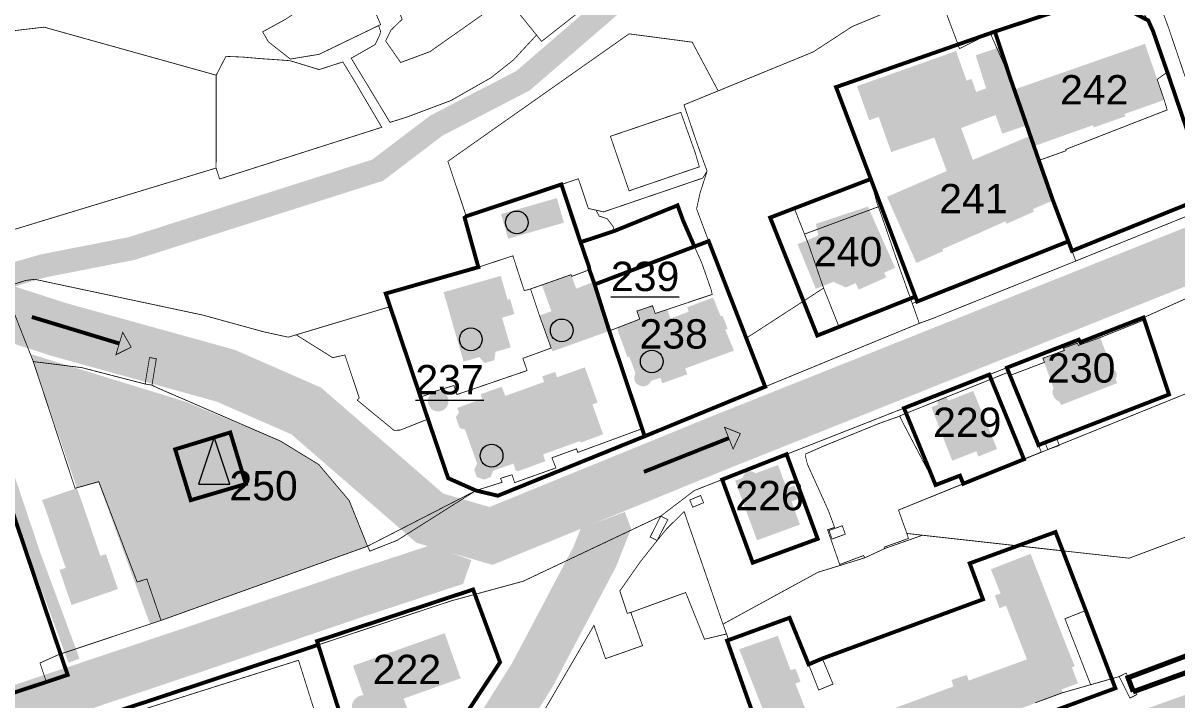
# Model space of a CAD drawing. Header units: millimetres. Extents: x 21689 to 31331, y 37531 to 43751.
# Drawn here: x 27575.8 to 27870.9, y 42368.8 to 42541.9 of the extents above; entities that cross this region are included whole.
import ezdxf

# ---------------------------------------------------------------- set-up
doc = ezdxf.new("R2010")
doc.units = ezdxf.units.MM
doc.linetypes.add('g5_084', pattern=[0.4, 0.2, -0.2])
for name, color, linetype, lineweight, transparency in [('0.1 ОКН', 1, 'Continuous', 9, 0.4), ('00 Дороги', 252, 'Continuous', 9, 0.2), ('24. ценная дореволюц постройка', 192, 'Continuous', 13, 0.4)]:
    doc.layers.add(name, color=color, linetype=linetype, lineweight=lineweight, transparency=transparency)
for name, color, linetype, lineweight in [('0.15 - Видовые раскрытия', 22, 'Continuous', 9), ('00 номер ОКН', 7, 'Continuous', 15), ('00 Разраб границы', 5, 'g5_084', 50), ('CONTUR', 150, 'Continuous', 9)]:
    doc.layers.add(name, color=color, linetype=linetype, lineweight=lineweight)
doc.layers.add('0.16.3 - пешеходные пути', color=40, linetype='boundary')
doc.layers.add('00 Парки и скверы', color=114, linetype='Continuous', lineweight=9, true_color=0x00a945, transparency=0.5)
doc.layers.add('25. ценная историческая застройка сов пер', color=92, linetype='Continuous', lineweight=0, true_color=0x19df16)
doc.styles.get("Standard").update_dxf_attribs({"font": 'arial.ttf'})
doc.linetypes.add('474_2', pattern='A,1,-0.5,[222,geobl2.shx,S=0.1,R=0,X=0,Y=0],-0.5,3', length=5)
doc.linetypes.add('boundary', pattern='A,7,-3,[1,bnd.shx,S=1,R=0,X=0,Y=0],-3,3', length=16)

# ---------------------------------------------------------------- blocks, each defined once
blk = doc.blocks.new('участки все')
at = {"layer": 'CONTUR', "const_width": 0.2}
for points in [[(4779.870271440002, 4900.653001719998), (4780.517920660001, 4899.193079799982), (4779.983909750001, 4898.931255179996), (4780.491591260001, 4897.47347634998), (4780.298008830003, 4896.586436949998), (4779.11984911, 4894.094466509996), (4772.985989730001, 4890.578370059993), (4776.65327631, 4884.522196099999), (4782.884898690001, 4874.176742769981), (4787.22563963, 4875.530285959998), (4798.460418050003, 4879.758283919997), (4808.71976615, 4885.591222689996), (4814.499783430001, 4890.162740589993), (4820.357190080001, 4896.523080089981), (4815.59740011, 4902.415980509999)], [(4851.319169180002, 4933.219146889999), (4793.091669470003, 4892.250533409999), (4785.629447040003, 4889.49477885), (4781.783627460001, 4894.993684159999), (4783.146184929999, 4897.772832309994), (4786.008243489999, 4900.519021059998)], [(4913.630399600002, 4903.894974769995), (4901.05047039, 4898.677571339998), (4891.090949810001, 4892.180041269981), (4858.073754330002, 4878.65552694998), (4861.183091710001, 4869.467885939993), (4863.97393851, 4861.68512663), (4862.157390050001, 4856.032919689998), (4861.296190860001, 4852.036091189991), (4865.936485899998, 4839.644998249998), (4872.95824027, 4820.81741980998), (4873.90923582, 4818.922852259995), (4893.766299080002, 4831.788864839996), (4889.975444129999, 4842.83694614), (4886.28868948, 4852.193427769998), (4905.84360168, 4859.69404574998), (4907.32414846, 4853.851356389998), (4908.446577620001, 4850.744159829999), (4909.547633720002, 4847.547290219998), (4913.358636790002, 4836.508900959998), (4916.446094660001, 4827.851598449982), (4916.446094660001, 4827.851598449982), (4956.359661720002, 4843.750531609999), (4952.448423940001, 4854.120452199997), (4948.826507090001, 4864.445942999999), (4947.552534370003, 4868.105461469998), (4946.555483120002, 4870.910737059996), (4941.64266025, 4885.096006719999), (4936.96481587, 4895.687666619997), (4936.404696870003, 4896.98624721), (4928.534197860001, 4893.036740949995), (4924.46111349, 4903.939142719995)], [(4989.8390038, 4830.637881639995), (4975.953456210001, 4824.40046402), (4959.434688910001, 4817.953362669999), (4959.014585100002, 4818.599797079994), (4940.624613030003, 4811.4213428), (4860.74361188, 4780.024291409994), (4852.143319270002, 4773.475946399994), (4816.98823535, 4756.824142059995), (4798.631474879999, 4751.815181769997), (4606.92930929, 4688.370040879999)], [(4682.791059400002, 4726.998700209995), (4695.023159629999, 4731.051433099994), (4693.3974858, 4735.906343129994), (4698.300805660001, 4738.081277929995), (4724.354131600001, 4746.782413869994), (4777.164960960003, 4765.763906559994), (4804.883180600001, 4780.009568479996), (4810.482903210003, 4778.683826369998), (4848.025849019999, 4793.889063209994), (4918.23835946, 4822.774139309993), (4921.456142740001, 4823.934875579994), (4958.2626661, 4838.721377509995), (4990.814141080002, 4851.873020939994)], [(4684.198544860002, 4831.987577419997), (4689.82572728, 4833.761426329998), (4692.049961330002, 4834.037371989994), (4692.049961330002, 4834.037371989994), (4698.97738905, 4832.561299549998), (4713.559932890002, 4829.458012499999), (4735.069903300002, 4824.878653489999), (4750.714133969998, 4820.57910676), (4756.90356816, 4819.23433472), (4758.18954925, 4819.624646499993), (4758.902906340001, 4819.8437251), (4768.253324010002, 4813.990537710001), (4771.36378391, 4814.672915929993), (4773.95544396, 4806.943205229996), (4775.036046200002, 4803.716647719994), (4774.546819260002, 4803.114135969998), (4783.928750950003, 4795.400459619996), (4785.509764340001, 4795.46625297), (4792.61298755, 4798.287506199995), (4796.890459730002, 4785.711966269999), (4797.771519600003, 4783.16846678), (4804.883180600001, 4780.009568479996), (4794.16939337, 4773.233581229994), (4787.979423889999, 4769.318340639999), (4784.778468349999, 4767.297342559999), (4782.444308090002, 4766.373077199998), (4777.755686010001, 4764.504857199994), (4777.164960960003, 4765.763906559994), (4774.188336260002, 4773.169509839994), (4772.463805690001, 4777.445930449998), (4764.694774260003, 4786.654917279993), (4754.916598260002, 4792.65465402), (4723.722985420002, 4806.14231263), (4722.035470080001, 4806.95815346), (4722.354793779999, 4808.873271889999), (4723.15902038, 4813.720977589998), (4721.413709709999, 4814.027701339997), (4720.62131771, 4809.299814889993), (4720.280008630001, 4807.255032559995), (4704.014388660001, 4811.464092799994), (4701.269614410001, 4811.806119519999), (4691.687745530002, 4812.992832669995), (4685.815855930003, 4827.892797979999)], [(4947.942760370002, 4725.739003909999), (4954.771450280001, 4728.264459469996), (4969.34514442, 4732.421337789994), (4972.091065460001, 4726.929277139999), (4973.884736960001, 4727.821817479998), (4971.497709160001, 4732.588380739995), (5001.179574950001, 4743.153960319999), (5003.62585145, 4744.216509109995), (5020.94075691, 4750.411422379999), (5026.301823379999, 4752.439346059996), (5025.498755380002, 4754.851649459997), (5050.89873737, 4762.682776919995), (5087.634525609999, 4772.850348319996), (5087.634525609999, 4772.850348319996), (5090.02001189, 4766.023803579999), (5195.196915110003, 4728.573341909999)], [(4881.431903930002, 4706.757272979994), (4868.961945620002, 4743.338329029997), (4868.040282590001, 4745.842449490003), (4892.293218670001, 4759.091162439996), (4892.293218670001, 4759.091162439996), (4904.340149719999, 4762.806725889997), (4909.376345500001, 4765.169625299997), (4919.03846805, 4768.571700969995), (4955.017180610001, 4764.560819399994), (4960.813880060003, 4749.322015389997), (4955.481734270001, 4747.223648259998), (4962.05329856, 4730.342975199979), (4954.771450280001, 4728.264459469996), (4947.942760370002, 4725.739003909999)]]:
    blk.add_lwpolyline(points, dxfattribs=at)
for points in [[(4858.43411097, 4933.540208619983), (4863.150076099999, 4935.888009269998), (4862.236316440001, 4937.602006379996), (4859.851814040001, 4937.308515319979), (4855.16428438, 4939.430295549981), (4850.744475020001, 4946.627995199997), (4843.751015320002, 4942.485059609978), (4812.684547619999, 4921.170650279979), (4813.467371400002, 4920.048659999978), (4807.386763030002, 4916.091747279999), (4808.17453294, 4914.639680029999), (4793.205637670001, 4904.918836499979), (4792.365736129999, 4906.231701459997), (4785.546570450001, 4901.716094419978), (4786.008243489999, 4900.519021059998), (4783.146184929999, 4897.772832309994), (4781.783627460001, 4894.993684159999), (4785.629447040003, 4889.49477885), (4793.091669470003, 4892.250533409999), (4851.319169180002, 4933.219146889999), (4858.43411097, 4933.540208619983)], [(4821.672235460003, 4894.892939009981), (4821.318900840001, 4895.328350629999), (4815.59740011, 4902.415980509999), (4829.322658330002, 4913.205869219979), (4835.114190129999, 4905.46716475), (4821.672235460003, 4894.892939009981)], [(4986.47242342, 4907.92968257), (5002.336031210001, 4913.38680779998), (5006.13077154, 4914.348708439996), (5012.46083919, 4914.351786739978), (5017.717116170002, 4912.80130118), (5032.049531650002, 4905.771830589998), (5036.338635000004, 4904.406154499978), (5052.5366579, 4901.00813106), (5057.388353140003, 4883.483790719998), (4995.86938552, 4858.74564176998), (4992.07138542, 4868.673826219979), (4988.462375500002, 4879.18911912998), (4981.957243690001, 4898.448784469984), (4979.450562130001, 4905.197187359998), (4986.47242342, 4907.92968257)], [(4761.381540400001, 4904.006100679995), (4766.487464230002, 4905.697928999995), (4768.77756912, 4909.6228797), (4775.38513709, 4911.421716199999), (4777.290284600003, 4906.53252715998), (4780.517920660001, 4899.193079799982), (4764.76136009, 4891.58430327), (4757.412843419999, 4890.376813519993), (4751.800435280002, 4894.792763689999), (4750.339356619999, 4897.335144569995), (4756.339878660001, 4900.63328184998), (4761.381540400001, 4904.006100679995)], [(4936.404696870003, 4896.98624721), (4947.887882720003, 4901.110439019998), (4964.98967472, 4906.448606499995), (4967.545514879999, 4906.82947454998), (4968.814149910002, 4906.740049789995), (4970.964772340001, 4906.127118919997), (4972.343123399998, 4905.366012029997), (4974.87839319, 4903.097186209998), (4976.784621549999, 4900.237989879999), (4978.06068934, 4897.368442109996), (4978.79821199, 4895.247142659995), (4981.662303500005, 4887.023262539995), (4979.07396337, 4885.17288713), (4980.882701720002, 4879.86517551), (4981.6244052, 4877.363810830001), (4955.659484070002, 4867.251331449995), (4955.784555570001, 4866.92941536998), (4948.826507090001, 4864.445942999999), (4947.552534370003, 4868.105461469998), (4946.555483120002, 4870.910737059996), (4941.64266025, 4885.096006719999), (4936.96481587, 4895.687666619997), (4936.404696870003, 4896.98624721)], [(4684.514359569999, 4846.08279932), (4679.860343250002, 4858.884109809995), (4674.803415590002, 4872.801594249999), (4672.067801180001, 4888.763545299997), (4669.462824270001, 4895.623458919995), (4694.447443199998, 4898.530924929997), (4738.459536670001, 4886.246995939982), (4738.43589968, 4862.497264399994), (4684.514359569999, 4846.08279932)], [(4797.70234974, 4864.209832059998), (4844.03183286, 4896.820592459983), (4858.203298570002, 4894.953602599984), (4860.179320890002, 4894.693346259999), (4866.808543040002, 4882.23179955998), (4858.073754330002, 4878.65552694998), (4861.183091710001, 4869.467885939993), (4863.97393851, 4861.68512663), (4862.866940039999, 4859.922069709995), (4837.514530740001, 4851.280213009996), (4833.61798505, 4852.15987684), (4831.074171699999, 4859.74885359998), (4810.458687140002, 4852.864474959999), (4802.407213689999, 4850.157742079995), (4797.70234974, 4864.209832059998)], [(4739.33297458, 4859.693518119995), (4738.43589968, 4862.497264399994), (4738.46953437, 4886.246842859996), (4740.94322397, 4891.058986539996), (4744.13126419, 4890.930173169996), (4745.360368410001, 4890.87135383), (4749.634636590002, 4890.495907999997), (4757.326432599999, 4889.958134949993), (4764.791485960002, 4887.673826879996), (4770.851629920001, 4889.641046149998), (4774.333705740001, 4883.89770917), (4780.795628980002, 4872.918727189979), (4739.33297458, 4859.693518119995)], [(4857.264390380002, 4876.73791233998), (4860.917525479999, 4866.491941309999), (4862.001083130002, 4862.805337419995), (4844.027086440001, 4856.670518039995), (4839.260553240001, 4870.613550439979), (4857.264390380002, 4876.73791233998)], [(4857.264390380002, 4876.73791233998), (4860.917525479999, 4866.491941309999), (4862.001083130002, 4862.805337419995), (4844.027086440001, 4856.670518039995), (4839.260553240001, 4870.613550439979), (4857.264390380002, 4876.73791233998)], [(4802.407213689999, 4850.157742079995), (4801.991491330002, 4849.784105859995), (4805.48791702, 4837.140524049996), (4814.32227194, 4840.03527108), (4817.215947460002, 4831.130932469998), (4818.842615310001, 4831.566028019995), (4829.20871228, 4835.227325249995), (4829.371937710003, 4834.784824449983), (4833.897994139999, 4836.485531789993), (4833.779198700002, 4837.217353379994), (4831.625849759999, 4843.530346859996), (4840.25963797, 4846.388164299998), (4839.966701000001, 4847.502653589996), (4838.447827, 4849.535916759997), (4836.407790680001, 4850.187154449995), (4835.57125674, 4851.719968379999), (4833.61798505, 4852.15987684), (4831.074171699999, 4859.74885359998), (4810.458687140002, 4852.864474959999), (4802.407213689999, 4850.157742079995)], [(4668.140372180001, 4855.623542699999), (4676.134359170002, 4857.841154669994), (4679.860343250002, 4858.884109809995), (4684.514359569999, 4846.08279932), (4684.198544860002, 4831.987577419997), (4685.815855930003, 4827.892797979999), (4691.687745530002, 4812.992832669995), (4702.37165546, 4780.589120589996), (4708.437664500001, 4782.286250979995), (4718.254359710001, 4756.59584573), (4720.726651169999, 4757.397995909996), (4724.354131600001, 4746.782413869994), (4698.672710400002, 4738.205584259994), (4685.222429310001, 4778.031681249995), (4685.523890960001, 4778.127065969995), (4673.73978417, 4812.477632489994), (4672.992722000002, 4814.629079599995), (4676.217338149999, 4814.929708589996), (4678.349344620001, 4814.407063219995), (4682.125307280002, 4813.489245549994), (4680.767888390001, 4818.230048379999), (4678.395459630002, 4825.256401459999), (4668.140372180001, 4855.623542699999)], [(4831.625849759999, 4843.530346859996), (4840.25963797, 4846.388164299998), (4856.430175389999, 4852.950598809999), (4857.85044012, 4849.048838769981), (4860.748870380001, 4842.414436479979), (4835.220425250001, 4832.725270049981), (4833.897994139999, 4836.485531789993), (4833.779198700002, 4837.217353379994), (4831.625849759999, 4843.530346859996)], [(4888.887801020002, 4845.603608999998), (4907.78490305, 4852.594297299998), (4908.446577620001, 4850.744159829999), (4909.547633720002, 4847.547290219998), (4913.358636790002, 4836.508900959998), (4915.98564617, 4829.128652859981), (4897.72441726, 4821.86822674), (4893.766299080002, 4831.788864839996), (4889.975444129999, 4842.83694614), (4888.887801020002, 4845.603608999998)], [(4818.842615310001, 4831.566028019995), (4829.20871228, 4835.227325249995), (4829.371937710003, 4834.784824449983), (4833.897994139999, 4836.485531789993), (4835.220425250001, 4832.725270049981), (4860.748870380001, 4842.414436479979), (4862.595515199995, 4838.276147309982), (4865.058227950001, 4831.268415159996), (4865.291484950001, 4830.174839789979), (4850.71660897, 4825.287979319997), (4850.026931079999, 4827.268546249994), (4846.046261040003, 4825.919489709995), (4846.744558940002, 4823.84879045), (4838.978274190002, 4820.827689549981), (4847.375549439999, 4795.829027029998), (4830.902584840002, 4789.761222299996), (4830.606586190002, 4790.675757709999), (4824.311445250001, 4788.382134059997), (4825.321862750002, 4785.796653989978), (4814.774276930002, 4782.038133829999), (4814.104900300004, 4784.03839009998), (4811.18102932, 4783.133154029994), (4811.555478810002, 4782.117417049994), (4804.883180600001, 4780.009568479996), (4797.771519599999, 4783.16846678), (4790.69901788, 4803.90683232998), (4793.414009010001, 4804.885266739999), (4793.34693359, 4805.07629446), (4799.244358199998, 4806.866005589982), (4800.039265580003, 4804.573826089995), (4817.953124200001, 4810.699569349999), (4817.857433380003, 4810.98103551998), (4816.88098907, 4813.825996509979), (4824.111273419999, 4816.455303009999), (4821.108436120001, 4824.761310509996), (4818.842615310001, 4831.566028019995)], [(4918.23835946, 4822.774139309993), (4916.446094660001, 4827.851598449982), (4956.359661720002, 4843.750531609999), (4958.262666100003, 4838.721377509995), (4921.456142740001, 4823.93487557998), (4918.23835946, 4822.774139309993)], [(4782.93327062, 4827.045822159998), (4790.69901788, 4803.90683232998), (4792.61298755, 4798.287506199995), (4785.509764340001, 4795.46625297), (4783.928750950003, 4795.400459619996), (4774.546819260002, 4803.114135969998), (4775.036046199995, 4803.716647719979), (4773.95544396, 4806.943205229996), (4771.36378391, 4814.672915929979), (4768.253324010002, 4813.990537710001), (4758.902906340001, 4819.8437251), (4782.93327062, 4827.045822159998)], [(4941.434416190001, 4809.448937139998), (4950.24566316, 4812.794039029999), (4949.841833130001, 4813.850225669979), (4955.34240935, 4815.846012739982), (4955.131032410001, 4816.409251049983), (4958.680882199999, 4817.704903419981), (4958.891952980001, 4817.12166973998), (4964.653693620003, 4819.193458259979), (4975.781859399998, 4823.643088839999), (4982.100100420001, 4804.586286729994), (4953.368059799998, 4793.35616618998), (4954.050342250001, 4791.54571364), (4951.08418541, 4790.491124909997), (4950.39190526, 4792.301730539999), (4948.721726510001, 4791.637300409995), (4941.434416190001, 4809.448937139998)], [(4702.37165546, 4780.589120589996), (4691.687745530002, 4812.992832669981), (4704.014388660001, 4811.46409279998), (4720.280008630001, 4807.25503255998), (4722.035470080001, 4806.95815346), (4723.722985420002, 4806.14231263), (4754.916598260002, 4792.65465402), (4764.694774260003, 4786.654917279978), (4772.463805690001, 4777.445930449998), (4777.164960960003, 4765.763906559994), (4724.354131600001, 4746.782413869979), (4720.726651169999, 4757.397995909996), (4718.254359710001, 4756.59584573), (4708.437664500001, 4782.286250979995), (4702.37165546, 4780.589120589996)], [(4720.280008630001, 4807.25503255998), (4722.035470080001, 4806.95815346), (4723.15902038, 4813.720977589998), (4721.413709709999, 4814.027701339983), (4720.280008630001, 4807.25503255998)], [(4913.903520840001, 4797.640422929995), (4922.405202500005, 4781.420197479994), (4928.642039499998, 4783.824713689995), (4929.480305140002, 4781.751871889995), (4949.42431051, 4789.846537079982), (4948.721726510001, 4791.637300409995), (4941.434416190001, 4809.448937139998), (4941.09750846, 4810.304098469998), (4913.22587839, 4799.100803399997), (4913.903520840001, 4797.640422929995)], [(4989.190356480001, 4805.90773187), (5013.910659590001, 4784.36916882998), (5013.36677561, 4778.237476479982), (4971.888784399999, 4762.702493189993), (4915.065510030003, 4769.032532299999), (4912.927104370003, 4775.015294119999), (4989.190356480001, 4805.90773187)], [(4893.97890623, 4791.46546722998), (4908.036760850002, 4797.200247449982), (4913.254799940001, 4799.030360339981), (4913.903520840001, 4797.640422929995), (4922.405202500005, 4781.420197479994), (4928.642039499998, 4783.824713689995), (4929.480305140002, 4781.751871889995), (4912.927104370003, 4775.015294119999), (4915.065510030003, 4769.032532299999), (4915.465972580001, 4767.756396409997), (4909.261730820002, 4765.521381390004), (4909.376345500001, 4765.169625299997), (4904.340149719999, 4762.806725889997), (4903.968809620001, 4763.372413429999), (4897.883774620001, 4761.085572919998), (4894.77984046, 4769.973128339996), (4896.58906863, 4770.575429469994), (4894.956507800001, 4774.98044105), (4889.64595432, 4786.701792189997), (4889.156383220001, 4788.68929504), (4889.186787710001, 4789.368831919993), (4893.97890623, 4791.46546722998)], [(4632.757947280002, 4761.424892439994), (4685.222429310001, 4778.031681249995), (4698.672710400002, 4738.205584259994), (4698.300805660001, 4738.081277929995), (4693.3974858, 4735.906343129994), (4695.023159629999, 4731.051433099994), (4682.791059400002, 4726.998700209995), (4655.027560500002, 4717.633743309998), (4651.157781969999, 4716.342987329997), (4648.566742369999, 4715.622655199993), (4647.620175610001, 4715.847148809997), (4647.042404219999, 4716.645998269996), (4646.287027580001, 4718.90757309), (4645.643807300003, 4718.697420419994), (4645.0964403, 4720.175807199994), (4645.237020370001, 4720.213654969994), (4633.691340159999, 4758.380588579995), (4632.757947280002, 4761.424892439994)], [(4859.546376220002, 4777.592613449996), (4862.313957540002, 4778.740243259999), (4863.085607150002, 4776.88842187998), (4860.318025849999, 4775.740792059994), (4859.546376220002, 4777.592613449996)], [(4843.572216750002, 4748.587087119995), (4841.669928139999, 4754.316233819998), (4846.843107240001, 4761.707054739999), (4851.207535280003, 4767.220251389997), (4853.643365430002, 4770.212967419996), (4858.101082990001, 4774.634731569997), (4868.040282590001, 4745.842449490003), (4868.95179485, 4743.328484409998), (4863.311049160002, 4741.974844279982), (4858.504052650001, 4753.92848681), (4844.485833650001, 4748.8230997), (4843.572216750002, 4748.587087119995)], [(4851.207535280003, 4767.220251389997), (4849.421421170002, 4768.127601769999), (4852.143319270002, 4773.475946399994), (4853.919282599999, 4772.558751379999), (4851.207535280003, 4767.220251389997)], [(4898.545659899999, 4771.005473719982), (4899.32256186, 4768.843571009994), (4895.923595530003, 4767.605608029982), (4895.146999699999, 4769.78750613), (4898.545659899999, 4771.005473719982)], [(4799.99520687, 4690.664071589999), (4813.31512613, 4708.290199579998), (4835.04503636, 4745.507634479996), (4838.024971440002, 4737.011977889997), (4847.465921660001, 4740.337440989999), (4844.485833650001, 4748.8230997), (4858.504052650001, 4753.92848681), (4863.311049160002, 4741.974844279982), (4868.95179485, 4743.328484409998), (4881.43175086, 4706.747275289999), (4883.923540470001, 4699.679098959998), (4877.86079703, 4697.541916569993), (4820.57769618, 4677.758890689983), (4819.773900830001, 4677.511196449995), (4806.22154522, 4672.788674819996), (4799.99520687, 4690.664071589999)], [(4710.0885701, 4720.950728809999), (4759.508277930002, 4736.594133769998), (4765.020444530001, 4719.099670379997), (4730.142563010002, 4708.143635519998), (4731.142572330002, 4704.87831173998), (4734.072614579999, 4705.533453129981), (4734.783867370002, 4703.002553349979), (4731.92059447, 4702.136388829982), (4733.229556829999, 4697.496329359979), (4723.243323130001, 4694.4792141), (4719.662309070002, 4704.864083289998), (4716.818725300004, 4703.977617199998), (4715.765752679999, 4703.783738239995), (4713.757515950001, 4709.124507159998), (4710.545192370002, 4719.423731449999), (4710.0885701, 4720.950728809999)], [(4889.942729410002, 4735.547067329979), (4893.445652530001, 4737.043439859982), (4896.185652079999, 4730.511465119998), (4892.52230673, 4728.987548649995), (4889.942729410002, 4735.547067329979)], [(4969.34514442, 4732.421337789979), (4971.128971329999, 4733.324028869982), (4973.884736960001, 4727.821817479998), (4972.091065460001, 4726.929277139999), (4969.34514442, 4732.421337789979)]]:
    blk.add_lwpolyline(points, close=True, dxfattribs=at)
blk = doc.blocks.new('стрелка вид улицы')
at = {"layer": '0.15 - Видовые раскрытия', "linetype": '474_2'}
h = blk.add_hatch(color=256, dxfattribs=at)
h.dxf.hatch_style = 1
h.paths.add_polyline_path([(-23.3598505857517, -2.990916374132211), (-23.3598505857517, 2.990916374132211), (-26.53637324067677, 0)])
at = {"layer": '0.15 - Видовые раскрытия', "const_width": 0.2}
blk.add_lwpolyline([(-23.3598505857517, -2.990916374132211), (-23.3598505857517, 2.990916374132211), (-26.53637324067677, 0), (-23.3598505857517, -2.990916374132211)], dxfattribs=at)
at = {"layer": '0.15 - Видовые раскрытия', "linetype": '474_2', "const_width": 1}
blk.add_lwpolyline([(-23.3598505857517, 0), (0, 0)], dxfattribs=at)

msp = doc.modelspace()

# ---------------------------------------------------------------- hatches: boundary and pattern name
at = {"layer": '0.1 ОКН', "transparency": 33554585}
h = msp.add_hatch(color=1, dxfattribs=at)
h.dxf.hatch_style = 1
h.paths.add_polyline_path([(27796.73462856054, 42497.49988408225), (27804.23275738663, 42480.56976238128), (27811.10212430984, 42483.61211488493), (27810.89536858898, 42484.0789512914), (27827.00953426145, 42491.21570389551), (27827.28545967437, 42490.59268834996), (27834.30427014447, 42493.70122744026), (27834.02834473155, 42494.32424298579), (27839.28701306096, 42496.65323821005), (27833.31284546072, 42513.06845319216), (27818.68851768824, 42506.93945615347), (27815.68284944392, 42515.08151517643), (27821.95894923447, 42517.47666801368), (27824.50940245232, 42518.38216654005), (27826.19334634288, 42513.63912169868), (27832.39033780301, 42515.76173007613), (27828.37, 42527.45999999999), (27825.46759604784, 42535.72137021898), (27819.40752608619, 42533.70523500397), (27822.07938756205, 42525.22661643795), (27819.5289343442, 42524.32111791159), (27818.34201713578, 42527.66422309111), (27817.08020893844, 42527.2162378251), (27814.39184245958, 42534.78836824514), (27789.07209188455, 42525.79898679989), (27792.17129551999, 42517.06968061699), (27794.61310471756, 42517.93660678312), (27797.80479015266, 42508.9468137008), (27808.84382281815, 42512.63517535455), (27811.99742471604, 42504.09237864499)])
h = msp.add_hatch(color=1, dxfattribs=at)
h.dxf.hatch_style = 1
h.paths.add_polyline_path([(27829.25000000001, 42524.92999999999), (27862.69, 42536.61999999999), (27867.61000000001, 42522.26999999999), (27857.47000000001, 42518.65999999999), (27857.68, 42518.07999999999), (27849.6, 42515.22999999999), (27849.39000000001, 42515.81999999999), (27834.22000000001, 42510.41999999999)])
h = msp.add_hatch(color=1, dxfattribs=at)
h.dxf.hatch_style = 1
h.paths.add_polyline_path([(27699.86042771073, 42486.77899309396), (27698.05226586288, 42493.07571097043), (27712.30805922225, 42497.16939631078), (27714.1162210701, 42490.87267843432)])
h = msp.add_hatch(color=1, dxfattribs=at)
h.dxf.hatch_style = 1
h.paths.add_polyline_path([(27778.53430643092, 42473.95414456443), (27773.83484882208, 42485.37394835246), (27779.15083142122, 42487.56157218013), (27778.53430643092, 42490.577372865), (27791.84959211434, 42494.9979161162), (27798.80670561373, 42479.34171453494), (27795.98978088297, 42478.08996359335), (27796.52693289504, 42476.8811633946), (27789.46547032661, 42473.74327606572), (27788.72069781488, 42475.41930285137), (27786.21116857122, 42474.30414859844), (27783.04950136821, 42475.74998058873)])
at = {"layer": '0.1 ОКН', "transparency": 33554687}
h = msp.add_hatch(color=2, dxfattribs=at)
h.dxf.hatch_style = 1
edge = h.paths.add_edge_path()
edge.add_arc((27702.0772623625, 42490.95427137645), 2.906288479469367, 0, 360)
at = {"layer": '0.1 ОКН', "transparency": 33554585}
h = msp.add_hatch(color=1, dxfattribs=at)
h.dxf.hatch_style = 1
h.paths.add_polyline_path([(27697.9667005362, 42477.26861981863), (27683.34986694093, 42473.10245533499), (27688.45280824177, 42455.32016104882), (27692.45712348406, 42456.49241207376), (27693.84483957102, 42454.97342653377), (27696.30888517671, 42455.71875455417), (27696.63682053644, 42457.84382004493), (27700.52103995777, 42458.98561668517), (27698.30561975962, 42466.56869694642), (27701.44826616045, 42467.52045301056), (27700.37447951645, 42471.35043503287), (27699.69645664738, 42471.1998346478)])
h = msp.add_hatch(color=1, dxfattribs=at)
h.dxf.hatch_style = 1
h.paths.add_polyline_path([(27708.51514618355, 42474.89616282517), (27710.9141173134, 42468.23214374751), (27707.8618585504, 42467.12000306945), (27711.17406846113, 42457.954930463), (27725.71572872976, 42463.18277822516), (27721.26604472176, 42475.59391263475), (27717.2799730097, 42473.99806014661), (27715.95998985851, 42477.58139007328)])
h = msp.add_hatch(color=1, dxfattribs=at)
h.dxf.hatch_style = 1
h.paths.add_polyline_path([(27750, 42470.87981819794), (27745.65140421, 42469.22239723494), (27746.04254457634, 42468.10565221388), (27741.3493225211, 42466.37461109984), (27740.51491285661, 42468.69609525227), (27737.45988004847, 42467.65084544588), (27736.77180126572, 42469.63135242073), (27732.79208674045, 42468.28490184419), (27733.48536685786, 42466.20629678411), (27728.00454715007, 42464.00964148589), (27727.84099407135, 42463.3560166299), (27730.3725414424, 42456.47642477174), (27730.82840952893, 42456.62824019177), (27732.40776590178, 42452.4606063507), (27732.1529005035, 42451.61168061318), (27732.11048072973, 42450.82638433771), (27732.2452423456, 42450.3683974776), (27732.32281076901, 42450.10478147351), (27732.7687385271, 42449.63788830517), (27733.40584423019, 42449.25585573598), (27733.97926248002, 42449.06483945139), (27734.48887769136, 42449.00120998933), (27735.29589365998, 42449.21345741102), (27735.86919632459, 42449.59542603099), (27736.25143662941, 42450.10478147351), (27736.37881153593, 42450.38072230646), (27738.77916968837, 42451.22510765021), (27739.28670436585, 42449.8102953702), (27745.67509917901, 42452.08931724847), (27745.13277335191, 42453.5974953723), (27750, 42455.3756748525), (27757.60973493144, 42458.15579492564), (27755.37235193166, 42463.48634511601), (27755.9917730969, 42463.77961618436), (27754.64023518212, 42467.10350417376), (27754.19858407698, 42466.94036974389), (27752.24415368264, 42471.73515346879)])
at = {"layer": '0.1 ОКН', "transparency": 33554687}
h = msp.add_hatch(color=2, dxfattribs=at)
h.dxf.hatch_style = 1
edge = h.paths.add_edge_path()
edge.add_arc((27713.55149668652, 42463.33337074895), 2.906288479469367, 0, 360)
h = msp.add_hatch(color=2, dxfattribs=at)
h.dxf.hatch_style = 1
edge = h.paths.add_edge_path()
edge.add_arc((27690.31656502569, 42461.04669794318), 2.906288479469367, 0, 360)
at = {"layer": '0.1 ОКН', "transparency": 33554585}
h = msp.add_hatch(color=1, dxfattribs=at)
h.dxf.hatch_style = 1
h.paths.add_polyline_path([(27844.64560297476, 42445.55759635344), (27841.22712722095, 42444.21791147381), (27840.84997540439, 42445.10894944684), (27840.54338811851, 42445.23266814304), (27840.25513374169, 42445.39456778446), (27839.98994314273, 42445.59199125284), (27839.75216866467, 42445.82169840822), (27839.54571269358, 42446.07991926651), (27839.37396361206, 42446.36241587294), (27839.23974018866, 42446.66455185599), (27839.14524531589, 42446.98136852012), (27839.09202985604, 42447.30766622848), (27839.08096718827, 42447.63808974009), (27839.11223887452, 42447.96721610077), (27839.18533167977, 42448.28964364529), (27839.29904599526, 42448.60008065034), (27836.56445361191, 42456.13723645938), (27840.24425607329, 42457.53016763457), (27841.8607658172, 42458.1420718987), (27841.67226348515, 42458.70753064813), (27845.30604692584, 42460.18114740312), (27845.58033915609, 42459.49574889081), (27851.16816043225, 42461.60330452541), (27854.39403718719, 42453.39205914746), (27854.57112091664, 42453.33544781464), (27854.73956711225, 42453.25677526908), (27854.89664024182, 42453.157319137), (27855.03978946946, 42453.03869456589), (27855.16669008061, 42452.90282799484), (27855.27528123501, 42452.75192586951), (27855.36379943422, 42452.58843880993), (27855.43080716058, 42452.41502181293), (27855.47521622215, 42452.2344911355), (27855.49630542474, 42452.04977855939), (27855.49373228397, 42451.8638837795), (27855.4675385871, 42451.67982568952), (27855.4181497145, 42451.50059335565), (27855.34636773147, 42451.32909747479), (27855.25335836293, 42451.16812310539), (27855.14063206222, 42451.02028443869), (27855.54241517259, 42449.82800679039)])
at = {"layer": '0.1 ОКН', "transparency": 33554687}
h = msp.add_hatch(color=2, dxfattribs=at)
h.dxf.hatch_style = 1
edge = h.paths.add_edge_path()
edge.add_arc((27736.58637856847, 42455.36998058765), 2.906288479469367, 0, 360)
at = {"layer": '0.1 ОКН', "transparency": 33554585}
h = msp.add_hatch(color=1, dxfattribs=at)
h.dxf.hatch_style = 1
h.paths.add_polyline_path([(27722.59498105199, 42445.26234196442), (27722.73339902163, 42444.87904403522), (27721.41514964866, 42444.39654726011), (27724.12874373276, 42436.74982070158), (27718.37618318535, 42434.60899306203), (27718.25250700567, 42435.04173735324), (27708.78168568851, 42431.61086233868), (27709.37521576569, 42429.86530475439), (27702.30301882273, 42427.28194859479), (27701.84079354938, 42427.43587433868), (27701.22472435534, 42429.25765937902), (27696.08109552128, 42427.47837590343), (27695.37217158425, 42425.82385879821), (27693.73327386773, 42425.16814940821), (27691.84332808445, 42425.82244669253), (27691.17701076444, 42427.70818825198), (27691.90993444096, 42429.24207967069), (27688.81155890291, 42438.01077792215), (27687.44258780211, 42438.30389585946), (27686.48970966538, 42441.14854403745), (27687.30349089585, 42442.28773678187), (27686.85555166605, 42443.50812624692), (27693.23912732941, 42445.85119298738), (27692.83843910715, 42446.99902423294), (27698.21812175213, 42448.93003452072), (27699.1083590753, 42446.56359407498), (27709.0689149469, 42450.13650028073), (27708.56854655271, 42451.58897864429), (27711.88029412257, 42452.70815373525), (27712.38054693154, 42451.35089574255), (27719.4803687408, 42453.88712133578)])
h = msp.add_hatch(color=1, dxfattribs=at)
h.dxf.hatch_style = 1
h.paths.add_polyline_path([(27808.07094102115, 42443.67044475875), (27813.41185395929, 42429.99885617425), (27819.57798692587, 42432.40770421235), (27820.10644731607, 42431.05495925626), (27824.86862038282, 42433.00901837952), (27818.77765607683, 42447.8531066793), (27812.51711794678, 42445.40737852623), (27811.68261119853, 42446.29109460102), (27809.68616298288, 42445.51116650128), (27809.67168411006, 42444.29578755791)])
h = msp.add_hatch(color=1, dxfattribs=at)
h.dxf.hatch_style = 1
h.paths.add_polyline_path([(27624.66374445619, 42435.984399837), (27620.66374445619, 42423.984399837), (27628.66374445619, 42423.984399837)])
at = {"layer": '0.1 ОКН', "transparency": 33554687}
h = msp.add_hatch(color=2, dxfattribs=at)
h.dxf.hatch_style = 1
edge = h.paths.add_edge_path()
edge.add_arc((27695.63263827576, 42431.27959832156), 2.906288479469367, 0, 360)
at = {"layer": '0.1 ОКН', "transparency": 33554585}
h = msp.add_hatch(color=1, dxfattribs=at)
h.dxf.hatch_style = 1
edge = h.paths.add_edge_path()
edge.add_line((27772.28831062842, 42419.58506930716), (27774.46295247788, 42413.66939683873))
edge.add_line((27774.46295247788, 42413.66939683873), (27763.49131268947, 42409.6361466599))
edge.add_line((27763.49131268947, 42409.6361466599), (27757.88995828712, 42424.87349621794))
edge.add_line((27757.88995828712, 42424.87349621794), (27759.84517824493, 42425.5922485099))
edge.add_arc((27761.7307923483, 42425.4190144045), 1.893555016918195, 45.61666058966182, 174.750888591333, ccw=False)
edge.add_line((27763.05524992365, 42426.77229291729), (27768.86159807553, 42428.90674639676))
edge.add_line((27768.86159807553, 42428.90674639676), (27771.06112679915, 42422.92337423044))
edge.add_line((27771.06112679915, 42422.92337423044), (27773.10174838972, 42423.66067532188))
edge.add_line((27773.10174838972, 42423.66067532188), (27774.31034460217, 42420.31565446939))
edge.add_line((27774.31034460217, 42420.31565446939), (27772.28831062842, 42419.58506930716))
h = msp.add_hatch(color=1, dxfattribs=at)
h.dxf.hatch_style = 1
h.paths.add_polyline_path([(27813.68198049058, 42372.24993078243), (27813.21514928063, 42373.91987586724), (27817.13559829579, 42375.18849549376), (27817.61149409345, 42373.76129925136), (27832.51902411034, 42379.17936712466), (27827.16199849217, 42392.91564370979), (27825.49255356082, 42392.26667503417), (27824.31783528082, 42395.51151841229), (27825.77081890815, 42396.03686452732), (27823.27879159106, 42402.21142324259), (27833.43981776596, 42406.19282616053), (27842.50774506229, 42382.92233131602), (27844.74335708264, 42377.42397021325), (27844.00178088795, 42377.15583035377), (27845.56408284532, 42373.0472690139), (27841.3355268132, 42371.48575496112), (27841.72463190186, 42370.50426821081), (27817.99729757655, 42362.02426476089), (27818.40753689481, 42360.76243170436), (27800.59096065277, 42354.54196111449), (27800.20458479166, 42355.53910101156), (27776.65120926227, 42346.41254236215), (27776.2857727402, 42347.35564303867), (27772.99675329471, 42346.08120028074), (27758.93, 42381.78), (27768.82058606262, 42385.20626991472), (27772.06316843897, 42376.42728016734), (27773.34557934625, 42376.76505223685), (27774.62799025353, 42373.5016282241), (27773.30412626362, 42372.98139621816), (27778.67532874629, 42359.31299160638)])
h = msp.add_hatch(color=1, dxfattribs=at)
h.dxf.hatch_style = 1
edge = h.paths.add_edge_path()
edge.add_line((27660.18835993865, 42377.56203711987), (27662.87090419941, 42370.00389030375))
edge.add_arc((27662.89136165201, 42367.00469834462), 2.999261728328013, 90.39080776828644, 324.3183006070621)
edge.add_line((27665.32757159199, 42365.25528357296), (27665.82418388471, 42363.8560639314))
edge.add_line((27665.82418388471, 42363.8560639314), (27670.20799699988, 42365.41197082212))
edge.add_line((27670.20799699988, 42365.41197082212), (27674.00352763431, 42366.75908396607))
edge.add_line((27674.00352763431, 42366.75908396607), (27673.15057267988, 42369.16230946636))
edge.add_line((27673.15057267988, 42369.16230946636), (27687.72794956532, 42374.33612517174))
edge.add_line((27687.72794956532, 42374.33612517174), (27683.63007965499, 42385.88199334949))
edge.add_line((27683.63007965499, 42385.88199334949), (27660.18835993865, 42377.56203711987))
at = {"layer": '00 Парки и скверы'}
h = msp.add_hatch(color=256, dxfattribs=at)
h.dxf.hatch_style = 1
h.paths.add_polyline_path([(27577.66417564723, 42457.3034005638), (27589.62277088351, 42422.94349635445), (27595.07822679689, 42424.41821454643), (27608.28161697802, 42388.19996796738), (27620.31355808471, 42392.54823752145), (27663.87165131547, 42408.20562017312), (27659.20943109, 42419.80465936), (27651.44039966003, 42429.01364618997), (27641.66222366, 42435.01338293), (27636.37029480575, 42437.24271511505), (27617.13723378926, 42445.16743692075)])
at = {"layer": '24. ценная дореволюц постройка'}
h = msp.add_hatch(color=192, dxfattribs=at)
h.dxf.hatch_style = 1
edge = h.paths.add_edge_path()
edge.add_arc((27681.97724324308, 42445.2420836896), 2.633103822117401, 0, 360)
at = {"layer": '25. ценная историческая застройка сов пер', "lineweight": 30, "true_color": 0x19df16, "transparency": 33554585}
h = msp.add_hatch(color=92, dxfattribs=at)
h.dxf.hatch_style = 1
h.paths.add_polyline_path([(27595.6031065051, 42405.63485716706), (27594.05078456742, 42410.14742329653), (27590.80264405927, 42419.58969714771), (27589.62277088351, 42422.94349635445), (27587.77216461619, 42422.36404713016), (27585.85079016165, 42421.70645479254), (27580.64953929817, 42419.926729571), (27581.3525184691, 42418.15878106569), (27585.00221938536, 42407.54917983698), (27586.71278949452, 42402.5765897129), (27585.1385368474, 42402.03504708516), (27588.2166569929, 42393.0870187324), (27600.078044143, 42397.16733378069), (27596.99992399749, 42406.11536213346)])

# ---------------------------------------------------------------- linework, layer by layer
at = {"layer": '0.1 ОКН', "color": 1}
msp.add_lwpolyline([(27624.66374445619, 42435.984399837), (27620.66374445619, 42423.984399837), (27628.66374445619, 42423.984399837)], close=True, dxfattribs=at)
at = {"layer": '0.1 ОКН', "color": 7, "transparency": 33554687}
for centre in [(27702.0772623625, 42490.95427137645), (27713.55149668652, 42463.33337074895), (27690.31656502569, 42461.04669794318), (27736.58637856847, 42455.36998058765), (27695.63263827576, 42431.27959832156)]:
    msp.add_circle(centre, 2.906288479469367, dxfattribs=at)
at = {"layer": '0.16.3 - пешеходные пути', "color": 40, "true_color": 0xf8d731, "transparency": 33554687, "const_width": 3, "flags": 128}
msp.add_lwpolyline([(27560.06919667619, 42460.89129784915), (27571.46803351099, 42427.8356154225), (27578.73284077953, 42406.218557126), (27588.86060187911, 42378.83544595559)], dxfattribs=at)
at = {"layer": '00 Дороги', "lineweight": 9}
for points, const_width in [([(27570.5598674148, 42475.4624877431), (27572.06041686338, 42476.9985739462), (27574.24911618799, 42477.89928953656), (27581.10490195726, 42479.86156385135), (27603.57192104444, 42484.26597003618), (27666.46988652646, 42504.2906902634), (27681.52993222346, 42515.72678136144), (27703.62669958915, 42527.1721277149), (27729.58784822883, 42549.57880361739), (27760.19270949082, 42575.56141272716), (27817.34777856762, 42608.17990776136), (27846.39522095043, 42621.51506158267), (27871.11714472231, 42633.74893917141), (27898.24633360182, 42638.02498287016), (27945.44394255529, 42639.11817728146), (27977.07504887071, 42648.50016360055), (28002.01936081954, 42658.14397448482), (28026.89146757223, 42669.81179404065), (28063.14313237021, 42680.28938774835), (28068.90364526721, 42684.47572648698), (28068.82320288885, 42686.65996849914)], 6), ([(27681.24977857158, 42414.87869696834), (27695.49060278102, 42410.75278181826), (27754.39709436246, 42434.8092400554), (27912.94414139352, 42498.04711147846), (27979.25415321285, 42521.91200245546), (28001.0747293248, 42522.02800716591), (28027.07367087853, 42518.78020581805), (28046.73705297068, 42509.25942372202), (28158.19626590917, 42422.77297869729), (28196.7319622115, 42392.30332259224), (28305.73664498023, 42355.42527804665), (28470.22598191747, 42297.10338512625), (28527.32740738125, 42278.48437292623), (28539.91742302982, 42272.19337748445), (28641.49763202098, 42231.90396147853), (28676.17857866116, 42215.31989898416), (28722.23337454358, 42200.04021599729), (28758.41018704683, 42189.56607648314), (28805.49231233634, 42183.60772483781), (28853.85617553538, 42173.31872348671), (28901.18040156961, 42158.97174182286)], 14), ([(27381.78678351637, 42433.08816174765), (27405.69182695646, 42437.58783300751), (27466.95984943563, 42443.94178071344), (27564.68457523128, 42470.10275181711), (27585.02389236173, 42463.54376714895), (27627.61248800976, 42451.74685330713), (27648.212400837, 42442.72567320459), (27679.83103708543, 42415.28974108388), (27681.24977857158, 42414.87869696834)], 14), ([(26101.40017981792, 42452.89674561738), (26450.07696003211, 42361.4009011919), (26477.24935405352, 42358.65373411356), (26916.67426986527, 42241.41145900216), (27209.67350281484, 42163.18638877787), (27248.19389214355, 42163.45748703402), (27338.91532044485, 42181.37547693658), (27728.05235165043, 42310.07914867069), (27918.42065637314, 42378.4587144378), (27933.17546044337, 42379.47212636464), (28006.40556390723, 42367.7998661212), (28286.20683273766, 42269.92957548071), (28397.39907789952, 42183.59951711787), (28415.8479570162, 42173.45376774945), (28479.18919550348, 42149.6116521392), (28700.41745531966, 42082.6064598298), (28922.81757918245, 42018.06837054406), (28993.36131948431, 42002.36425006381), (29175.44840818376, 42002.36425006381), (29258.5602112523, 41994.53958482329), (29507.75913381944, 41985.47601302081)], 15), ([(27636.82278113214, 42287.78325640146), (27636.4917263719, 42288.79064940492), (27636.58142423664, 42291.40426837727), (27638.48811395068, 42294.1893699128), (27641.01045719089, 42296.68249809562), (27655.56594512862, 42309.03540917008), (27683.6396060391, 42339.56008446321), (27706.10441579141, 42375.30683930508), (27721.95227469476, 42405.3412887852), (27724.87956778418, 42412.64990602624), (27724.06892407562, 42414.78509341568)], 12), ([(27219.59454290134, 42170.27448817656), (27223.00170964722, 42211.00415685052), (27225.00428759333, 42233.8651996856), (27232.84531263708, 42250.50783472504), (27254.0652843968, 42265.4626747736), (27287.30582667395, 42276.00459250653), (27398.31238574821, 42309.45128415642), (27507.65781070573, 42344.20652017876), (27619.10187458584, 42381.55221955937), (27660.97889777257, 42395.82273782745), (27683.64822112919, 42403.256780245), (27684.82036449369, 42406.57589469474)], 12)]:
    msp.add_lwpolyline(points, dxfattribs=dict(at, const_width=const_width))
at = {"layer": '00 Разраб границы', "ltscale": 5, "const_width": 1}
for points in [[(27844.02637282758, 42483.67506645748), (27878.25887902473, 42497.50589026798), (27879.13430461369, 42497.85958499925), (27868.4079289, 42529.38199145), (27864.80631474, 42539.72717102), (27863.53024695, 42542.59671879), (27851.73530012, 42548.80733541), (27824.31053872065, 42539.76166842526), (27828.38828565, 42527.45473563), (27835.57213249, 42506.80467191), (27839.19895076112, 42496.47918111), (27843.10528712, 42486.10926052), (27844.02637282758, 42483.67506645748)], [(27844.02637282758, 42483.67506645748), (27878.25887902473, 42497.50589026798), (27879.13430461369, 42497.85958499925), (27868.4079289, 42529.38199145), (27864.80631474, 42539.72717102), (27863.53024695, 42542.59671879), (27851.73530012, 42548.80733541), (27824.31053872065, 42539.76166842526), (27828.38828565, 42527.45473563), (27835.57213249, 42506.80467191), (27839.19895076112, 42496.47918111), (27843.10528712, 42486.10926052), (27844.02637282758, 42483.67506645748)], [(27804.44876384609, 42470.71105071313), (27843.10528712, 42486.10926052), (27839.19404934, 42496.47918111), (27835.57213249, 42506.80467191), (27828.38828565, 42527.45473563), (27824.31053872065, 42539.76166842526), (27823.15032227, 42539.34497612), (27783.6969421175, 42525.55281063007), (27792.58922708, 42502.05277465998), (27803.96882156045, 42471.97941548358), (27804.4487638461, 42470.71105071313)], [(27804.44876384609, 42470.71105071313), (27843.10528712, 42486.10926052), (27839.19404934, 42496.47918111), (27835.57213249, 42506.80467191), (27828.38828565, 42527.45473563), (27824.31053872065, 42539.76166842526), (27823.15032227, 42539.34497612), (27783.6969421175, 42525.55281063007), (27792.58922708, 42502.05277465998), (27803.96882156045, 42471.97941548358), (27804.4487638461, 42470.71105071313)], [(27684.51641286517, 42425.52934249467), (27691.628806, 42422.36829739), (27697.22852861, 42421.04255527999), (27734.77147442, 42436.24779212), (27765.56574860325, 42448.91640270881), (27751.12848152074, 42486.15242262507), (27747.49449578, 42484.77316538998), (27721.96605065, 42475.08399895998), (27720.64361954, 42478.84426069999), (27720.5248241, 42479.57608229), (27718.37147516, 42485.88907577), (27713.46030265381, 42500.65176368801), (27689.15283909, 42492.51647099), (27688.73711673, 42492.14283477), (27692.23354242, 42479.49925296), (27668.54811811703, 42472.74831248662), (27669.67889602, 42469.40455107), (27679.35861295, 42440.64623511), (27684.51639925924, 42425.52934854172)], [(27684.51641286517, 42425.52934249467), (27691.628806, 42422.36829739), (27697.22852861, 42421.04255527999), (27734.77147442, 42436.24779212), (27734.12117484, 42438.18775594), (27725.72389959, 42463.18641845998), (27721.96605065, 42475.08399895998), (27720.64361954, 42478.84426069999), (27720.5248241, 42479.57608229), (27718.37147516, 42485.88907577), (27713.46030265381, 42500.65176368801), (27689.15283909, 42492.51647099), (27688.73711673, 42492.14283477), (27692.23354242, 42479.49925296), (27668.54811811703, 42472.74831248662), (27669.67889602, 42469.40455107), (27679.35861295, 42440.64623511), (27684.51639925924, 42425.52934854172)], [(27778.89455126304, 42462.0102130874), (27784.47004266, 42464.22695565), (27802.73566114026, 42471.48912700579), (27803.96882156045, 42471.97941548358), (27792.58922708, 42502.05277465998), (27773.03431488, 42494.55215668), (27766.85645370597, 42492.18253332778), (27778.89455126304, 42462.0102130874)], [(27778.89455126304, 42462.0102130874), (27784.47004266, 42464.22695565), (27802.73566114026, 42471.48912700579), (27803.96882156045, 42471.97941548358), (27792.58922708, 42502.05277465998), (27773.03431488, 42494.55215668), (27766.85645370597, 42492.18253332778), (27778.89455126304, 42462.0102130874)], [(27734.77147442, 42436.24779212), (27765.56574860325, 42448.91640270881), (27751.12848152074, 42486.15242262507), (27747.49449578, 42484.77316538998), (27721.96605065, 42475.08399895998), (27725.72389959, 42463.18641845998), (27734.12117484, 42438.18775594), (27734.77147442, 42436.24779212)], [(27827.39861020405, 42453.79114652197), (27827.84313386, 42452.66282738), (27828.18004159, 42451.80766605), (27835.46735191, 42433.99602932), (27868.84572582, 42446.94501564), (27862.5274848, 42466.00181775), (27862.32479379199, 42466.61316549962), (27846.18027983347, 42460.31442486581), (27845.76148386393, 42460.95851632285), (27827.39861020405, 42453.79114652197)], [(27827.39861020405, 42453.79114652197), (27827.84313386, 42452.66282738), (27828.18004159, 42451.80766605), (27835.46735191, 42433.99602932), (27868.84572582, 42446.94501564), (27862.5274848, 42466.00181775), (27862.32479379199, 42466.61316549962), (27846.18027983347, 42460.31442486581), (27845.76148386393, 42460.95851632285), (27827.39861020405, 42453.79114652197)], [(27801.08046765765, 42443.44693526844), (27809.1508279, 42423.77892639), (27815.3876649, 42426.1834426), (27816.22593054, 42424.1106008), (27831.75613721016, 42430.37025174738), (27822.87533577728, 42452.01336013217), (27801.08046765765, 42443.44693526844)], [(27801.08046765765, 42443.44693526844), (27809.1508279, 42423.77892639), (27815.3876649, 42426.1834426), (27816.22593054, 42424.1106008), (27831.75613721016, 42430.37025174738), (27822.87533577728, 42452.01336013217), (27801.08046765765, 42443.44693526844)], [(27614.72036500351, 42432.90380012076), (27618.7051039612, 42419.90153026357), (27632.79113312464, 42424.04615180779), (27632.52305510018, 42424.931246412), (27628.80129856488, 42437.21911161167), (27614.72036500351, 42432.90380012076)], [(27614.72036500351, 42432.90380012076), (27618.7051039612, 42419.90153026357), (27632.79113312464, 42424.04615180779), (27632.52305510018, 42424.931246412), (27628.80129856488, 42437.21911161167), (27614.72036500351, 42432.90380012076)], [(27754.58408011575, 42425.17163265473), (27762.40070246393, 42403.90809556586), (27779.00388686648, 42410.01154024252), (27771.05159040321, 42431.64415126764), (27754.58408011575, 42425.17163265473)], [(27754.58408011575, 42425.17163265473), (27762.40070246393, 42403.90809556586), (27779.00388686648, 42410.01154024252), (27771.05159040321, 42431.64415126764), (27754.58408011575, 42425.17163265473)], [(27530.60714993249, 42356.41444017019), (27535.39493075252, 42358.00433735589), (27581.7723705797, 42373.40507599301), (27587.21204872673, 42375.21145128507), (27585.71428088, 42379.65041865), (27571.96805471, 42420.39041015999), (27519.50357268, 42403.78362134999), (27520.09653180363, 42401.84965786307), (27516.77910854898, 42400.81917052782), (27530.60714993249, 42356.41444017019)], [(27530.60714993249, 42356.41444017019), (27535.39493075252, 42358.00433735589), (27581.7723705797, 42373.40507599301), (27587.21204872673, 42375.21145128507), (27585.71428088, 42379.65041865), (27571.96805471, 42420.39041015999), (27519.50357268, 42403.78362134999), (27520.09653180363, 42401.84965786307), (27516.77910854898, 42400.81917052782), (27530.60714993249, 42356.41444017019)], [(27771.09669972357, 42340.82817235856), (27804.49926584, 42353.13990162), (27809.2661837, 42354.89692238), (27855.12237850303, 42371.7988889357), (27847.55950546, 42391.6807443), (27839.82064377857, 42411.75594092269), (27817.88175698208, 42403.74529314312), (27821.27463446627, 42394.5328069432), (27780.19127793, 42379.40216876999), (27776.68835481, 42377.90579623998), (27771.82269079936, 42389.81861734946), (27755.84387612616, 42383.98419842615), (27770.66916587, 42342.03782787), (27771.09669972357, 42340.82817235856)], [(27771.09669972357, 42340.82817235856), (27804.49926584, 42353.13990162), (27809.2661837, 42354.89692238), (27855.12237850303, 42371.7988889357), (27847.55950546, 42391.6807443), (27839.82064377857, 42411.75594092269), (27817.88175698208, 42403.74529314312), (27821.27463446627, 42394.5328069432), (27780.19127793, 42379.40216876999), (27776.68835481, 42377.90579623998), (27771.82269079936, 42389.81861734946), (27755.84387612616, 42383.98419842615), (27770.66916587, 42342.03782787), (27771.09669972357, 42340.82817235856)], [(27651.00155513671, 42383.85043270418), (27662.74218703239, 42346.58812374665), (27681.07903049824, 42353.09625270952), (27697.7802739788, 42378.42743725516), (27690.8926462771, 42397.05266174456), (27651.00155513671, 42383.85043270418)], [(27651.00155513671, 42383.85043270418), (27662.74218703239, 42346.58812374665), (27681.07903049824, 42353.09625270952), (27697.7802739788, 42378.42743725516), (27690.8926462771, 42397.05266174456), (27651.00155513671, 42383.85043270418)]]:
    msp.add_lwpolyline(points, dxfattribs=at)
at = {"layer": '00 Разраб границы', "ltscale": 5, "const_width": 1, "flags": 128}
for points in [[(27684.51641286517, 42425.52934249467), (27691.628806, 42422.36829739), (27697.22852861, 42421.04255527999), (27734.77147442, 42436.24779212), (27734.12117484, 42438.18775594), (27725.72389959, 42463.18641845998), (27721.96605065, 42475.08399895998), (27720.64361954, 42478.84426069999), (27720.5248241, 42479.57608229), (27718.37147516, 42485.88907577), (27713.46030265381, 42500.65176368801), (27689.15283909, 42492.51647099), (27688.73711673, 42492.14283477), (27692.23354242, 42479.49925296), (27668.54811811703, 42472.74831248662), (27669.67889602, 42469.40455107), (27679.35861295, 42440.64623511), (27684.51639925924, 42425.52934854172)], [(27684.51641286517, 42425.52934249467), (27691.628806, 42422.36829739), (27697.22852861, 42421.04255527999), (27734.77147442, 42436.24779212), (27765.56574860325, 42448.91640270881), (27751.12848152074, 42486.15242262507), (27747.49449578, 42484.77316538998), (27744.6, 42491.41), (27743.17580079, 42495.30932772), (27727.00526337, 42488.74689321), (27718.37147516, 42485.88907577), (27713.46030265381, 42500.65176368801), (27689.15283909, 42492.51647099), (27688.73711673, 42492.14283477), (27692.23354242, 42479.49925296), (27668.54811811703, 42472.74831248662), (27669.67889602, 42469.40455107), (27679.35861295, 42440.64623511), (27684.51639925924, 42425.52934854172)], [(27734.77147442, 42436.24779212), (27765.56574860325, 42448.91640270881), (27751.12848152074, 42486.15242262507), (27747.49449578, 42484.77316538998), (27721.96605065, 42475.08399895998), (27725.72389959, 42463.18641845998), (27734.12117484, 42438.18775594), (27734.77147442, 42436.24779212)]]:
    msp.add_lwpolyline(points, dxfattribs=at)
at = {"layer": '00 Разраб границы', "const_width": 1}
msp.add_lwpolyline([(27488.61144973, 42329.19628881), (27493.67493469, 42330.72876979), (27651.30210272953, 42382.89655753293), (27662.74218703239, 42346.58812374665), (27662.49226329, 42327.24404174), (27639.24408938, 42302.54989204), (27631.96427554, 42299.95134059), (27619.56642798, 42290.95112422998), (27615.94047, 42289.25663321), (27614.77708143713, 42292.95445999916), (27563.70058289793, 42277.45913266749), (27561.80397945, 42282.31546777998), (27558.80750924, 42289.73137582999), (27537.42138407, 42283.45878449998), (27538.02077784, 42281.45959915), (27527.33842544, 42278.04313802), (27524.64280425, 42285.51444074), (27521.98973067675, 42294.45021090977), (27521.98973067675, 42294.45021090977), (27515.64450032, 42292.81224080001), (27506.23019794, 42295.14638943), (27502.06411087066, 42305.20021740747), (27497.02184603, 42303.74741155998), (27496.20079069563, 42306.23999994849)], close=True, dxfattribs=at)
at = {"layer": '25. ценная историческая застройка сов пер', "color": 92, "lineweight": 30, "true_color": 0x19df16, "transparency": 33554585, "const_width": 1.3}
for points in [[(27859.69147967408, 42370.9236730925), (27858.35257154894, 42374.49680951145), (27887.95166597209, 42385.58803676203), (27888.86238700989, 42383.14311025447), (27895.93436238017, 42385.70280300224)], [(27859.6131912095, 42370.8758802912), (27898.15323133124, 42384.80529532028), (27897.45261397307, 42386.84661060074)]]:
    msp.add_lwpolyline(points, dxfattribs=at)

# ---------------------------------------------------------------- block references
at = {"layer": '0.15 - Видовые раскрытия'}
for p, rotation in [((27578.07485814033, 42466.75855556889), 163.1155566914512), ((27734.56937680853, 42427.15171611359), 201.6567914530116)]:
    msp.add_blockref('стрелка вид улицы', p, dxfattribs=dict(at, rotation=rotation))
at = {"layer": 'CONTUR'}
msp.add_blockref('участки все', (22886.7456254, 37642.35872891001), dxfattribs=at)

# ---------------------------------------------------------------- texts
at = {"layer": '00 номер ОКН', "color": 4, "char_height": 7.5, "attachment_point": 1}
for s, width, insert in [('{\\C7;242}', 7.5, (27840.98481423549, 42528.61591999162)), ('{\\C7;241}', 7.5, (27810.06364532028, 42500.7819195982)), ('{\\C7;240}', 7.5, (27778.07045076019, 42487.23554511787)), ('{\\L\\C1;239}', 7.5, (27726.13396350075, 42480.89719970108, 44)), ('{\\C7;238}', 7.5, (27733.43010188743, 42466.18414716114)), ('{\\C7;230}', 7.5, (27837.66506287149, 42457.46882698751)), ('{\\L\\C1;237}', 7.5, (27676.13376983456, 42454.47133254059)), ('{\\C7;229}', 7.5, (27808.50835675491, 42443.56200132659)), ('{\\C7;250}', 4.791504829976474, (27628.58602670197, 42427.35805878015)), ('{\\C7;226}', 7.5, (27757.95742493738, 42424.83037074517)), ('{\\C7;222}', 7.5, (27665.23704443844, 42380.34736450784))]:
    msp.add_mtext_dynamic_manual_height_columns(s, width=width, gutter_width=12.5, heights=[0], dxfattribs=dict(at, insert=insert))

doc.saveas('drawing.dxf')
